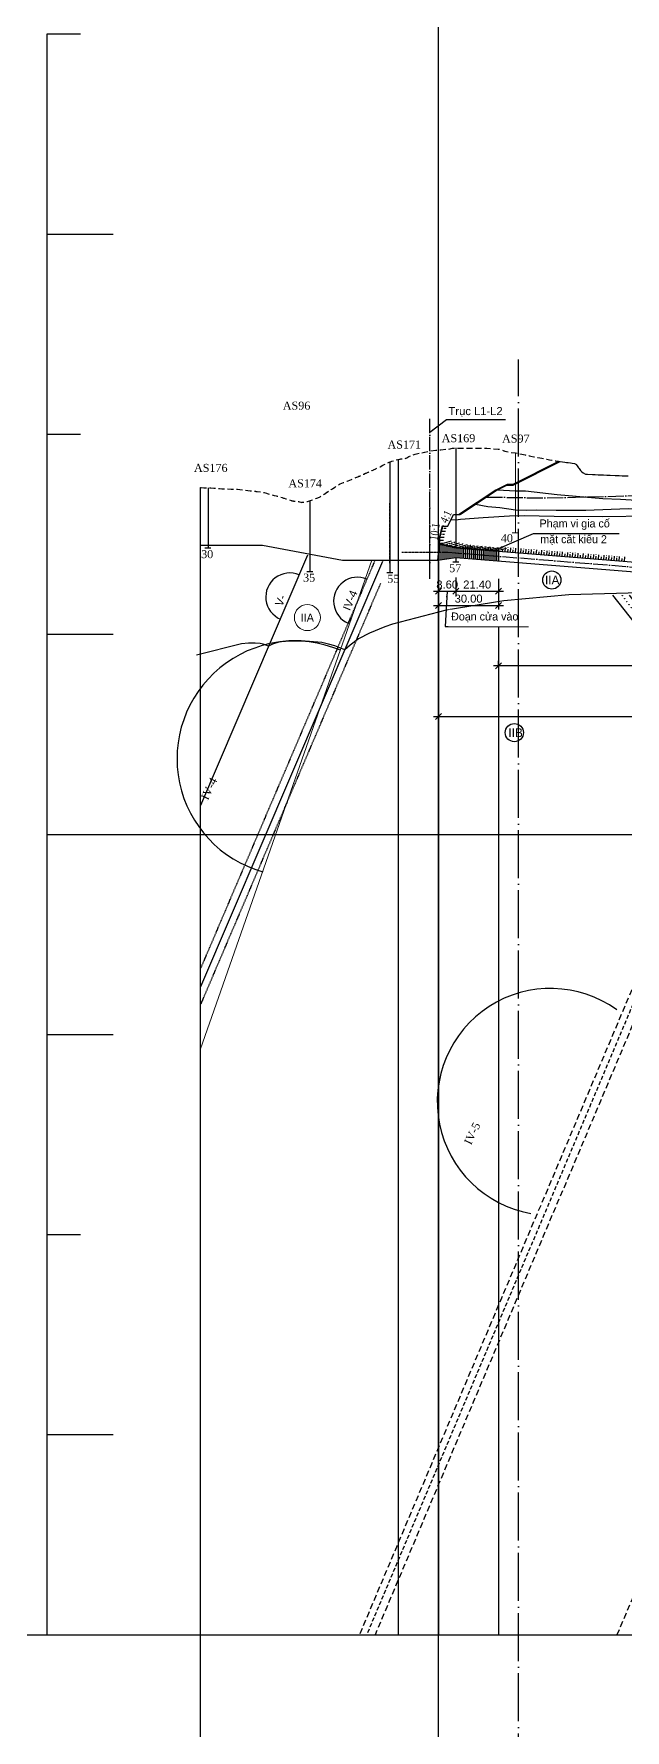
# Model space of a CAD drawing. Header units: inches. Extents: x 444671 to 463716, y 1783086 to 1794968.
# Drawn here: x 446590 to 446886, y 1786991 to 1787838 of the extents above; entities that cross this region are included whole.
import ezdxf

# ---------------------------------------------------------------- set-up
doc = ezdxf.new("R2010")
doc.units = ezdxf.units.IN
doc.header["$MEASUREMENT"] = 0
for name, pattern in [('ACAD_ISO04W100', [30, 24, -3, 0, -3]), ('CENTER', [2, 1.25, -0.25, 0.25, -0.25]), ('DASHED', [0.75, 0.5, -0.25]), ('DASHED2', [9.525, 6.35, -3.175]), ('EDQ-DD', [0.55, 0.4, -0.15]), ('HIDDEN', [0.375, 0.25, -0.125]), ('NG', [1.8, 0.8, -0.1, 0, -0.1, 0.8])]:
    doc.linetypes.add(name, pattern=pattern)
for name, color, linetype in [('4', 4, 'Continuous'), ('Cong trinh', 7, 'Continuous'), ('CONGTRINH', 2, 'Continuous'), ('CTTRINH', 4, 'Continuous'), ('Dc', 10, 'Continuous'), ('Dchat', 33, 'Continuous'), ('Dong', 252, 'HIDDEN'), ('DUT', 3, 'HIDDEN'), ('Ghichu', 3, 'Continuous'), ('khoanmoi', 3, 'Continuous'), ('Khung_bang', 140, 'Continuous'), ('Layer2', 40, 'Continuous'), ('PBASE', 140, 'Continuous'), ('Text', 3, 'Continuous'), ('Thachhoc', 125, 'Continuous'), ('Tim', 1, 'ACAD_ISO04W100')]:
    doc.layers.add(name, color=color, linetype=linetype)
for name, color, linetype, lineweight in [('dgay', 1, 'Continuous', 25), ('DIACHAT', 33, 'Continuous', 25), ('Dut gay', 1, 'Continuous', 25), ('HOKHOAN', 250, 'DASHED2', 20), ('Texdoi', 40, 'Continuous', 15)]:
    doc.layers.add(name, color=color, linetype=linetype, lineweight=lineweight)
doc.styles.add('2', font='', dxfattribs={"height": 4})
doc.styles.add('geot', font='', dxfattribs={"height": 6})
doc.styles.add('vn', font='')
doc.styles.add('VNARIAL', font='')
doc.styles.add('VnAvt', font='')
doc.styles.add('VNTHUONG', font='')
doc.styles.add('Vntimeshx', font='vntime.shx', dxfattribs={"width": 0.8, "bigfont": 'vn1.shx'})
doc.styles.get('2').set_extended_font_data('.VnArial')
doc.styles.get('geot').set_extended_font_data('Geo TimesP')
doc.styles.get('vn').set_extended_font_data('.VnArial')
doc.styles.get('VNARIAL').set_extended_font_data('.VnArial')
doc.styles.get('VnAvt').set_extended_font_data('.VnAvant')
doc.styles.get('VNTHUONG').set_extended_font_data('.VnTime')
doc.linetypes.add('_lA1', pattern='A,2,-0.2,["x",Standard,S=0.1,R=0,X=-0.1,Y=-0.05],-0.1', length=2.3)
doc.linetypes.add('_lA2', pattern='A,2,-0.2,["xx",Standard,S=0.1,R=0,X=-0.1,Y=-0.05],-0.18', length=2.38)
doc.linetypes.add('_lB', pattern='A,2,-0.2,["xxx",Standard,S=0.1,R=0,X=-0.1,Y=-0.05],-0.26', length=2.46)
doc.linetypes.add('_llA', pattern='A,2,-0.2,["xxxx",Standard,S=0.1,R=0,X=-0.1,Y=-0.05],-0.34', length=2.54)
doc.linetypes.add('NEN_DA1', pattern='A,1.5,-0.15,["Y",Standard,S=0.2,R=0,X=-0.15,Y=-0.2],-0.005', length=1.655)
doc.dimstyles.new('2000', dxfattribs={"dimscale": 2, "dimtxt": 2, "dimasz": 1.1, "dimexe": 1.1, "dimexo": 0, "dimgap": 0.6, "dimtad": 1, "dimzin": 1, "dimdsep": 46, "dimtxsty": 'VNARIAL', "dimblk": 'OBLIQUE', "dimcen": 1.1, "dimdle": 1.1, "dimclrd": 3, "dimclre": 3, "dimclrt": 7, "dimadec": 0, "dimazin": 3, "dimtfac": 1, "dimtmove": 0, "dimatfit": 1, "dimfxl": 0, "dimtolj": 1, "dimtzin": 0, "dimarcsym": 0})
doc.dimstyles.new('kt2000', dxfattribs={"dimscale": 0, "dimtxt": 4, "dimasz": 3, "dimexe": 2.5, "dimexo": 0, "dimgap": 1.3, "dimtad": 1, "dimzin": 0, "dimdsep": 46, "dimtxsty": 'VNARIAL', "dimblk1": 'OBLIQUE', "dimblk2": 'OBLIQUE', "dimsah": 1, "dimcen": 0.8, "dimdle": 2.5, "dimclrd": 256, "dimclre": 256, "dimclrt": 256, "dimaunit": 1, "dimadec": 1, "dimazin": 0, "dimtfac": 1, "dimtofl": 0, "dimtmove": 1, "dimatfit": 3, "dimfxl": 0, "dimtolj": 1, "dimtzin": 0, "dimarcsym": 0})

# ---------------------------------------------------------------- blocks, each defined once
blk = doc.blocks.new('h2')
at = {"layer": 'Thachhoc'}
for points in [[(-103.6, 51.9), (-23.5, -50.1)], [(-70.4, 51.9), (9.7, -50.1)], [(-55.4, 50.6), (-45.1, 37.4)], [(-41.4, 51.9), (38.7, -50.1)], [(-26.2, 52.7), (-15.9, 39.5)], [(-11.3, 51.9), (68.7, -50.1)], [(7.7, 43.9), (9.9, 44.5), (11.2, 44.4), (12.7, 43.6), (13.8, 42.1), (14.5, 39.8), (14.6, 37.4), (15.1, 35.2), (16.8, 33.3), (18.4, 32.6), (20, 32.7), (22.1, 33.4)], [(10.7, 38), (18.4, 37.9)], [(18.8, 51.9), (98.8, -50.1)], [(-39.6, 30.4), (-25.9, 13)], [(-21.7, 7.6), (-6.3, -12.1)], [(-10.3, 32.5), (3.3, 15.1)], [(7.5, 9.7), (22.9, -9.9)], [(38.4, 4.2), (40.5, 4.8), (41.9, 4.7), (43.3, 3.9), (44.4, 2.4), (45.1, 0.1), (45.3, -2.4), (45.7, -4.5), (47.4, -6.4), (49, -7.1), (50.7, -7), (52.8, -6.3)], [(0.8, -21.1), (13.1, -36.8)], [(30, -19), (42.3, -34.6)], [(41.4, -2.2), (49.1, -2.4)], [(66.1, -30.2), (68.3, -29.5), (69.6, -29.6), (71.1, -30.4), (72.2, -31.9), (72.9, -34.2), (73, -36.7), (73.5, -38.9), (75.2, -40.8), (76.8, -41.4), (78.4, -41.3), (80.5, -40.6)], [(16.4, -41), (24.6, -51.5)], [(45.6, -38.9), (53.8, -49.4)], [(69.4, -36.2), (77.1, -36.4)]]:
    blk.add_lwpolyline(points, dxfattribs=at)
for centre in [(-84.1, 51), (-79.7, 44.9), (-75.3, 38.9), (-42.1, 33.8), (-70.8, 32.8), (-66.4, 26.8), (-61.9, 20.7), (-57.5, 14.7), (-53.1, 8.6), (-48.6, 2.6), (-23.7, 9.9), (-44.2, -3.4), (-39.7, -9.5), (-35.3, -15.5), (-30.9, -21.6), (-26.4, -27.6), (-22, -33.7), (-2.7, -16.6), (-17.5, -39.7), (-13.1, -45.8), (-8.7, -51.8), (15.1, -39.2)]:
    blk.add_circle(centre, 0.297, dxfattribs=at)
blk = doc.blocks.new('A$C50CF2456')
at = {"color": 5}
for points in [[(-0.07, 0.2), (0.07, 0.2)], [(-0.07, 0), (0.07, 0)], [(0, 0.2), (0, 0)]]:
    blk.add_lwpolyline(points, dxfattribs=at)
blk = doc.blocks.new('_Oblique')
at = {"color": 0, "linetype": 'ByBlock', "lineweight": -2}
blk.add_line((-0.5, -0.5), (0.5, 0.5), dxfattribs=at)
blk = doc.blocks.new('*D27')
at = {"layer": 'Defpoints', "color": 0, "transparency": 16777216}
for p in [(446792.49, 1787574.65), (446801.09, 1787566.67), (446801.09, 1787559.82)]:
    blk.add_point(p, dxfattribs=at)
at = {"layer": 'Text', "lineweight": -2, "transparency": 16777216}
for p, q in [((446792.49, 1787574.65), (446792.49, 1787557.32)), ((446801.09, 1787566.67), (446801.09, 1787557.32)), ((446789.99, 1787559.82), (446803.59, 1787559.82))]:
    blk.add_line(p, q, dxfattribs=at)
at = {"layer": 'Text', "lineweight": -2, "transparency": 16777216, "xscale": 3, "yscale": 3, "zscale": 3, "rotation": 180}
blk.add_blockref('_Oblique', (446792.49, 1787559.82), dxfattribs=at)
at = {"layer": 'Text', "lineweight": -2, "transparency": 16777216, "xscale": 3, "yscale": 3, "zscale": 3}
blk.add_blockref('_Oblique', (446801.09, 1787559.82), dxfattribs=at)
at = {"layer": 'Text', "transparency": 16777216, "insert": (446796.79, 1787563.16), "char_height": 4, "attachment_point": 5, "style": 'VNARIAL'}
blk.add_mtext('\\A1;8.60', dxfattribs=at)
blk = doc.blocks.new('*D28')
at = {"layer": 'Defpoints', "color": 0, "transparency": 16777216}
for p in [(446801.09, 1787566.67), (446822.49, 1787565.98), (446822.49, 1787559.82)]:
    blk.add_point(p, dxfattribs=at)
at = {"layer": 'Text', "lineweight": -2, "transparency": 16777216}
for p, q in [((446801.09, 1787566.67), (446801.09, 1787557.32)), ((446822.49, 1787565.98), (446822.49, 1787557.32)), ((446798.59, 1787559.82), (446824.99, 1787559.82))]:
    blk.add_line(p, q, dxfattribs=at)
at = {"layer": 'Text', "lineweight": -2, "transparency": 16777216, "xscale": 3, "yscale": 3, "zscale": 3, "rotation": 180}
blk.add_blockref('_Oblique', (446801.09, 1787559.82), dxfattribs=at)
at = {"layer": 'Text', "lineweight": -2, "transparency": 16777216, "xscale": 3, "yscale": 3, "zscale": 3}
blk.add_blockref('_Oblique', (446822.49, 1787559.82), dxfattribs=at)
at = {"layer": 'Text', "transparency": 16777216, "insert": (446811.79, 1787563.16), "char_height": 4, "attachment_point": 5, "style": 'VNARIAL'}
blk.add_mtext('\\A1;21.40', dxfattribs=at)
blk = doc.blocks.new('*D33')
at = {"layer": 'Defpoints', "color": 0, "transparency": 16777216}
for p in [(446792.49, 1787565.98), (446822.49, 1787565.98), (446822.49, 1787552.79)]:
    blk.add_point(p, dxfattribs=at)
at = {"layer": 'Text', "lineweight": -2, "transparency": 16777216}
for p, q in [((446792.49, 1787565.98), (446792.49, 1787550.29)), ((446822.49, 1787565.98), (446822.49, 1787550.29)), ((446789.99, 1787552.79), (446824.99, 1787552.79))]:
    blk.add_line(p, q, dxfattribs=at)
at = {"layer": 'Text', "lineweight": -2, "transparency": 16777216, "xscale": 3, "yscale": 3, "zscale": 3, "rotation": 180}
blk.add_blockref('_Oblique', (446792.49, 1787552.79), dxfattribs=at)
at = {"layer": 'Text', "lineweight": -2, "transparency": 16777216, "xscale": 3, "yscale": 3, "zscale": 3}
blk.add_blockref('_Oblique', (446822.49, 1787552.79), dxfattribs=at)
at = {"layer": 'Text', "transparency": 16777216, "insert": (446807.49, 1787556.13), "char_height": 4, "attachment_point": 5, "style": 'VNARIAL'}
blk.add_mtext('\\A1;30.00', dxfattribs=at)
blk = doc.blocks.new('*D34')
at = {"layer": 'Defpoints', "color": 0, "transparency": 16777216}
for p in [(446792.49, 1787508.33), (447042.49, 1787508.33), (447042.49, 1787497.24)]:
    blk.add_point(p, dxfattribs=at)
at = {"layer": 'Text', "lineweight": -2, "transparency": 16777216}
for p, q in [((446792.49, 1787508.33), (446792.49, 1787494.74)), ((447042.49, 1787508.33), (447042.49, 1787494.74)), ((446789.99, 1787497.24), (447044.99, 1787497.24))]:
    blk.add_line(p, q, dxfattribs=at)
at = {"layer": 'Text', "lineweight": -2, "transparency": 16777216, "xscale": 3, "yscale": 3, "zscale": 3, "rotation": 180}
blk.add_blockref('_Oblique', (446792.49, 1787497.24), dxfattribs=at)
at = {"layer": 'Text', "lineweight": -2, "transparency": 16777216, "xscale": 3, "yscale": 3, "zscale": 3}
blk.add_blockref('_Oblique', (447042.49, 1787497.24), dxfattribs=at)
at = {"layer": 'Text', "transparency": 16777216, "insert": (446917.49, 1787500.59), "char_height": 4, "attachment_point": 5, "style": 'VNARIAL'}
blk.add_mtext('\\A1;250.00', dxfattribs=at)
blk = doc.blocks.new('*D36')
at = {"layer": 'Defpoints', "color": 0, "transparency": 16777216}
for p in [(446822.49, 1787522.57), (446822.49, 1787522.57), (446973.89, 1787522.57)]:
    blk.add_point(p, dxfattribs=at)
at = {"layer": 'Text', "lineweight": -2, "transparency": 16777216}
for p, q in [((446976.39, 1787522.57), (446819.99, 1787522.57)), ((446822.49, 1787522.57), (446822.49, 1787525.07)), ((446973.89, 1787522.57), (446973.89, 1787525.07))]:
    blk.add_line(p, q, dxfattribs=at)
at = {"layer": 'Text', "lineweight": -2, "transparency": 16777216, "xscale": 3, "yscale": 3, "zscale": 3, "rotation": 180}
blk.add_blockref('_Oblique', (446822.49, 1787522.57), dxfattribs=at)
at = {"layer": 'Text', "lineweight": -2, "transparency": 16777216, "xscale": 3, "yscale": 3, "zscale": 3}
blk.add_blockref('_Oblique', (446973.89, 1787522.57), dxfattribs=at)
at = {"layer": 'Text', "transparency": 16777216, "insert": (446898.19, 1787525.91), "char_height": 4, "attachment_point": 5, "style": 'VNARIAL'}
blk.add_mtext('\\A1;151.40', dxfattribs=at)

msp = doc.modelspace()

# ---------------------------------------------------------------- linework, layer by layer
at = {"color": 7, "linetype": 'DASHED', "ltscale": 5}
for points in [[(446795.2238, 1787586.6548), (446793.0228, 1787586.6548)], [(446794.8113, 1787583.6548), (446792.7228, 1787583.6548)]]:
    msp.add_lwpolyline(points, dxfattribs=at)
at = {"color": 3, "linetype": 'DASHED', "ltscale": 2}
for points in [[(446795.4938, 1787588.1548), (446793.2877, 1787588.1548)], [(446796.2438, 1787591.1548), (446794.0377, 1787591.1548)]]:
    msp.add_lwpolyline(points, dxfattribs=at)
at = {"layer": '4', "linetype": 'NEN_DA1', "ltscale": 20}
msp.add_line((446704.4438, 1787582.8583), (446744.4438, 1787575.3548), dxfattribs=at)
at = {"layer": '4', "linetype": 'NEN_DA1', "ltscale": 6}
msp.add_line((446792.0938, 1787575.3548), (446801.094, 1787576.6852), dxfattribs=at)
at = {"layer": '4', "linetype": 'NEN_DA1', "ltscale": 20}
msp.add_lwpolyline([(446673.5565, 1787582.8969), (446704.4438, 1787582.8583)], dxfattribs=at)
at = {"layer": '4', "linetype": 'NEN_DA1', "ltscale": 6, "flags": 128}
msp.add_lwpolyline([(446815.5065, 1787580.5482), (446801.1608, 1787581.6927), (446792.928, 1787583.572)], dxfattribs=at)
at = {"layer": '4', "linetype": 'NEN_DA1', "ltscale": 8}
for points in [[(446822.4938, 1787579.9892), (446815.5065, 1787580.5482)], [(446973.8907, 1787567.5765), (446822.4938, 1787579.6883)], [(446801.094, 1787576.6852), (447198.4274, 1787544.8986)]]:
    msp.add_lwpolyline(points, dxfattribs=at)
at = {"layer": '4', "linetype": 'NEN_DA1', "ltscale": 20, "flags": 128}
msp.add_lwpolyline([(446744.4438, 1787575.3548), (446792.0938, 1787575.3548)], dxfattribs=at)
at = {"layer": 'Cong trinh', "linetype": 'Continuous', "ltscale": 4, "flags": 128}
for points in [[(446792.8053, 1787583.4745), (446793.195, 1787587.372), (446794.4657, 1787592.4548), (446795.0438, 1787592.4548)], [(446792.8857, 1787583.4745), (446792.8053, 1787583.4745)]]:
    msp.add_lwpolyline(points, dxfattribs=at)
at = {"layer": 'CONGTRINH', "color": 3}
for p, q in [((446815.4826, 1787580.2492), (446801.094, 1787581.4002)), ((446613.5642, 1787438.3548), (447561.7385, 1787438.3548))]:
    msp.add_line(p, q, dxfattribs=at)
at = {"layer": 'CONGTRINH'}
msp.add_xline((446792.4938, 1785638.6993), (0, 1), dxfattribs=at)
at = {"layer": 'CONGTRINH', "lineweight": 13}
for points in [[(446826.6848, 1787613.3548), (446829.5981, 1787613.3548), (446852.4811, 1787624.7962)], [(446821.1181, 1787610.5714), (446826.6848, 1787613.3548)], [(446802.4931, 1787598.1548), (446821.1181, 1787610.5714)]]:
    msp.add_lwpolyline(points, dxfattribs=at)
at = {"layer": 'CONGTRINH', "color": 4, "linetype": 'NEN_DA1', "ltscale": 8, "flags": 128}
msp.add_lwpolyline([(446792.9058, 1787583.4745), (446793.2938, 1787587.3548), (446794.5438, 1787592.3548), (446797.0438, 1787592.3548), (446799.9438, 1787598.1548), (446802.4931, 1787598.1548)], dxfattribs=at)
at = {"layer": 'CONGTRINH', "color": 7, "lineweight": 13}
msp.add_lwpolyline([(446802.9438, 1787598.1548), (446803.3044, 1787598.1548)], dxfattribs=at)
at = {"layer": 'CONGTRINH', "lineweight": 30}
for points in [[(446795.8688, 1787589.6548), (446793.6627, 1787589.6548)], [(446794.9613, 1787585.1548), (446792.8728, 1787585.1548)]]:
    msp.add_lwpolyline(points, dxfattribs=at)
at = {"layer": 'CONGTRINH', "flags": 128}
for points in [[(446795.0438, 1787592.3548), (446795.0438, 1787592.4548)], [(446792.8857, 1787583.274), (446792.8857, 1787583.4745)], [(446792.9058, 1787583.4745), (446792.8857, 1787583.4745)]]:
    msp.add_lwpolyline(points, dxfattribs=at)
at = {"layer": 'CONGTRINH', "color": 3, "flags": 128}
msp.add_lwpolyline([(446801.094, 1787581.4002), (446792.8857, 1787583.274)], dxfattribs=at)
at = {"layer": 'CONGTRINH', "color": 7, "flags": 128}
for points in [[(446793.0938, 1787583.3943), (446798.8894, 1787584.9473)], [(446797.0938, 1787582.4812), (446802.8894, 1787584.0342)], [(446801.094, 1787581.5681), (446806.8896, 1787583.121)], [(446805.004, 1787581.249), (446810.465, 1787582.7122)], [(446809.0036, 1787580.929), (446814.4646, 1787582.3923)], [(446813.0032, 1787580.609), (446818.4642, 1787582.0723)], [(446817.0027, 1787580.2891), (446822.4638, 1787581.7523)], [(446821.0023, 1787579.9691), (446826.4634, 1787581.4324)]]:
    msp.add_lwpolyline(points, dxfattribs=at)
at = {"layer": 'CTTRINH', "color": 4, "linetype": 'ByBlock'}
for p, q in [((446825.7749, 1787579.4258), (446825.9623, 1787581.7683)), ((446828.3666, 1787579.2184), (446828.554, 1787581.561)), ((446830.9583, 1787579.0111), (446831.1457, 1787581.3536)), ((446833.5501, 1787578.8038), (446833.7375, 1787581.1463)), ((446836.1418, 1787578.5964), (446836.3292, 1787580.9389)), ((446838.7335, 1787578.3891), (446838.9209, 1787580.7316)), ((446841.3252, 1787578.1818), (446841.5126, 1787580.5243)), ((446843.9169, 1787577.9744), (446844.1043, 1787580.3169)), ((446846.5087, 1787577.7671), (446846.6961, 1787580.1096)), ((446849.1004, 1787577.5597), (446849.2878, 1787579.9023)), ((446851.6921, 1787577.3524), (446851.8795, 1787579.6949)), ((446854.2838, 1787577.1451), (446854.4712, 1787579.4876)), ((446856.8755, 1787576.9377), (446857.0629, 1787579.2802)), ((446859.4673, 1787576.7304), (446859.6547, 1787579.0729)), ((446862.059, 1787576.5231), (446862.2464, 1787578.8656)), ((446864.6507, 1787576.3157), (446864.8381, 1787578.6582)), ((446867.2424, 1787576.1084), (446867.4298, 1787578.4509)), ((446869.8341, 1787575.901), (446870.0215, 1787578.2436)), ((446872.4259, 1787575.6937), (446872.6133, 1787578.0362)), ((446875.0176, 1787575.4864), (446875.205, 1787577.8289)), ((446877.6093, 1787575.279), (446877.7967, 1787577.6215)), ((446880.201, 1787575.0717), (446880.3884, 1787577.4142)), ((446882.7927, 1787574.8644), (446882.9801, 1787577.2069)), ((446885.3845, 1787574.657), (446885.5719, 1787576.9995))]:
    msp.add_line(p, q, dxfattribs=at)
at = {"layer": 'Dc', "color": 3, "linetype": 'ByBlock'}
msp.add_lwpolyline([(446673.5565, 1786174.3548), (446673.5565, 1787611.7439)], dxfattribs=at)
at = {"layer": 'Dchat', "linetype": '_lA1', "ltscale": 10, "flags": 128}
msp.add_lwpolyline([(446821.9882, 1787610.5033), (446830.9186, 1787610.0295), (446835.9781, 1787609.9917), (446851.7781, 1787608.1636), (446874.6494, 1787606.2031), (446883.433, 1787605.8546), (446904.9657, 1787604.4512), (446911.3703, 1787603.8841), (446932.6078, 1787603.9477), (446948.4413, 1787603.2599), (446959.1358, 1787602.8442), (446979.6736, 1787601.3825), (446987.6836, 1787600.5488), (446993.319, 1787599.4377), (447006.4899, 1787601.463), (447021.3692, 1787602.8353), (447041.1256, 1787605.6347), (447052.603, 1787606.8096), (447069.3985, 1787610.6061), (447079.6029, 1787614.1841), (447096.8076, 1787619.3494), (447100.1937, 1787620.1196), (447127.8113, 1787624.7155), (447162.4038, 1787627.6682), (447181.3488, 1787630.894), (447193.246, 1787632.5335), (447212.084, 1787634.9978), (447224.7747, 1787635.185), (447247.5365, 1787633.1414), (447256.9492, 1787631.5059), (447273.8359, 1787629.0352), (447284.8496, 1787627.0732), (447294.2676, 1787625.4082), (447304.1073, 1787624.0088), (447317.2801, 1787623.0431), (447329.5326, 1787623.3023), (447343.269, 1787624.0052), (447350.9317, 1787624.3788), (447357.7936, 1787624.2962), (447363.4536, 1787625.7795), (447386.5305, 1787629.1905), (447417.4611, 1787633.2222), (447450.2744, 1787634.8349), (447488.2709, 1787636.445), (447500.7695, 1787636.6185), (447513.468, 1787635.9081), (447527.0822, 1787635.9081), (447534.3872, 1787635.3747), (447537.8275, 1787635.1389), (447552.7949, 1787639.8446), (447573.213, 1787645.4315), (447592.206, 1787649.4114), (447613.2726, 1787653.1529), (447623.073, 1787654.4498), (447649.9208, 1787658.9722), (447672.9487, 1787662.7716), (447689.7249, 1787664.6344), (447703.6515, 1787665.7989), (447715.4743, 1787666.4154), (447724.7409, 1787666.4233), (447730.583, 1787666.1545)], dxfattribs=at)
at = {"layer": 'Dchat', "linetype": '_lA2', "ltscale": 10, "flags": 128}
msp.add_lwpolyline([(446810.9843, 1787603.2747), (446817.0224, 1787602.2528), (446823.1111, 1787601.6677), (446830.9186, 1787600.5295), (446836.6215, 1787600.3639), (446841.4846, 1787600.4824), (446851.1925, 1787600.3819), (446866.0004, 1787600.3819), (446887.2086, 1787601.131), (446903.9304, 1787600.89), (446917.593, 1787600.5529), (446928.7255, 1787599.7101), (446945.4242, 1787598.5301), (446953.2818, 1787597.5959), (446960.8206, 1787595.9384), (446972.7319, 1787593.0756), (446980.7231, 1787590.6648), (446985.548, 1787589.158), (446988.7908, 1787587.9686), (446993.2764, 1787590.1383), (447003.0453, 1787593.2661), (447017.7461, 1787596.5834), (447039.8252, 1787602.0293), (447051.1243, 1787603.9649), (447059.1489, 1787605.976), (447067.74, 1787607.9572), (447086.7671, 1787612.5274), (447104.9116, 1787617.0299), (447113.3887, 1787618.4846), (447120.4958, 1787619.2547), (447124.5349, 1787619.3833), (447127.7151, 1787619.0443), (447129.5809, 1787618.3663), (447131.3897, 1787617.0461), (447136.2797, 1787618.3642), (447143.1504, 1787619.9091), (447154.5728, 1787621.8831), (447162.2649, 1787622.7513), (447187.0105, 1787623.4675), (447203.8662, 1787620.9608), (447215.6189, 1787616.7388)], dxfattribs=at)
at = {"layer": 'Dchat', "linetype": '_lB', "ltscale": 10, "flags": 128}
msp.add_lwpolyline([(446798.704, 1787595.6751), (446801.1836, 1787595.5948), (446803.4017, 1787595.9044), (446814.747, 1787596.6683), (446827.8783, 1787597.5367), (446835.313, 1787597.6332), (446850.2193, 1787597.3975), (446874.3076, 1787597.2432), (446898.1441, 1787597.5521), (446918.4195, 1787596.6251), (446932.7799, 1787595.3906), (446944.2064, 1787593.6932), (446958.8756, 1787590.7613), (446973.3904, 1787586.9036), (446980.7205, 1787584.4837), (446986.1187, 1787581.9335), (446993.9015, 1787585.1675), (447007.2903, 1787589.4435), (447026.4762, 1787594.6851), (447047.2218, 1787598.97), (447059.458, 1787601.3284), (447072.5105, 1787604.959), (447086.5096, 1787608.6313), (447099.6337, 1787611.2544), (447112.0575, 1787612.8994), (447118.9031, 1787612.8128), (447122.5426, 1787612.12), (447126.4882, 1787610.3845), (447128.0498, 1787609.1754), (447133.1756, 1787611.3247), (447140.5422, 1787613.686), (447148.3258, 1787615.3528), (447158.8893, 1787616.1862), (447169.5704, 1787616.4657), (447173.7524, 1787616.2434), (447193.3331, 1787613.6806), (447203.6778, 1787609.6637), (447210.8602, 1787605.3563)], dxfattribs=at)
at = {"layer": 'Dchat', "color": 14, "linetype": 'Continuous', "lineweight": 13}
msp.add_lwpolyline([(446759.203, 1787575.3548), (446673.5565, 1787331.2056)], dxfattribs=at)
at = {"layer": 'Dchat', "linetype": '_llA', "ltscale": 10, "flags": 128}
msp.add_lwpolyline([(447149.8211, 1787538.4182), (447146.3946, 1787539.7695), (447139.5856, 1787542.0377), (447129.0627, 1787543.8934), (447121.4284, 1787544.512), (447109.2548, 1787544.0996), (447099.4708, 1787541.826), (447091.5683, 1787544.8938), (447082.1586, 1787548.3659), (447073.907, 1787550.3912), (447056.3776, 1787552.6867), (447043.4173, 1787553.7146), (447028.7623, 1787553.5098), (447012.7162, 1787553.0987), (446995.6416, 1787550.6317), (446983.9156, 1787548.1647), (446975.6869, 1787545.081), (446969.2985, 1787542.1066), (446965.8184, 1787544.2292), (446959.8028, 1787546.5706), (446953.154, 1787548.6588), (446942.4582, 1787551.2306), (446932.1006, 1787553.6586), (446922.9182, 1787556.002), (446893.2815, 1787558.9965), (446857.6509, 1787557.9983), (446825.0173, 1787555.0038), (446796.2784, 1787550.3438), (446769.4566, 1787543.342), (446765.6078, 1787542.0177), (446757.9654, 1787538.9108), (446752.5243, 1787536.0681), (446748.3199, 1787532.8546), (446745.5636, 1787530.5593), (446743.8891, 1787531.2914), (446740.6632, 1787532.5262), (446737.506, 1787533.3494), (446734.0976, 1787534.1404), (446723.7997, 1787535.0891), (446717.6251, 1787535.0891), (446713.1469, 1787534.5467), (446709.4828, 1787533.4618), (446707.5347, 1787532.3275), (446706.7097, 1787532.6801), (446704.7615, 1787533.337), (446703.2414, 1787533.742), (446700.8125, 1787533.9286), (446697.4463, 1787533.8582), (446694.0453, 1787533.4807), (446671.4317, 1787527.9614)], dxfattribs=at)
at = {"layer": 'Dchat', "color": 3}
for centre in [(446849.0908, 1787565.4299), (446830.3506, 1787489.1916)]:
    msp.add_circle(centre, 4.5375, dxfattribs=at)
at = {"layer": 'Dchat', "color": 14}
for centre, radius, start, end in [((446720.5363, 1787476.1974), 58.7615, 67.094563, 254.24408), ((446848.4414, 1787304.7069), 56.6314, 54.2683331, 259.9395743)]:
    msp.add_arc(centre, radius, start, end, dxfattribs=at)
at = {"layer": 'dgay', "color": 3, "linetype": 'HIDDEN', "ltscale": 12, "flags": 128}
msp.add_lwpolyline([(446673.5565, 1787611.6486), (446673.878, 1787611.6426), (446675.2019, 1787611.582), (446676.4011, 1787611.5532), (446678.0842, 1787611.4652), (446678.6139, 1787611.4499), (446680.2307, 1787611.3548), (446680.9326, 1787611.3092), (446681.0739, 1787611.3), (446681.1235, 1787611.2957), (446681.1473, 1787611.2931), (446681.6087, 1787611.2591), (446681.7606, 1787611.2392), (446681.8521, 1787611.2303), (446682.1441, 1787611.1963), (446682.2142, 1787611.1882), (446682.3134, 1787611.1793), (446682.5873, 1787611.1613), (446682.6801, 1787611.1517), (446682.9639, 1787611.1295), (446684.1798, 1787611.0829), (446685.8244, 1787611.0096), (446686.5534, 1787610.9889), (446688.8746, 1787610.9157), (446689.1832, 1787610.9076), (446690.6089, 1787610.8548), (446691.7432, 1787610.8112), (446692.0458, 1787610.7833), (446693.1884, 1787610.6922), (446695.6087, 1787610.3548), (446695.635, 1787610.351), (446695.6844, 1787610.3453), (446698.2869, 1787610.053), (446700.1651, 1787609.8548), (446700.9685, 1787609.7689), (446701.1336, 1787609.75), (446701.86, 1787609.6753), (446703.4647, 1787609.503), (446704.0636, 1787609.4368), (446704.0904, 1787609.4326), (446704.216, 1787609.4144), (446705.3548, 1787609.1071), (446706.4965, 1787608.796), (446706.77, 1787608.7206), (446708.2224, 1787608.3228), (446708.4894, 1787608.2488), (446710.2878, 1787607.7677), (446710.4987, 1787607.7104), (446711.3509, 1787607.5101), (446711.8821, 1787607.376), (446712.049, 1787607.3226), (446714.2303, 1787606.648), (446714.635, 1787606.5629), (446714.9955, 1787606.4117), (446715.3051, 1787606.3014), (446716.164, 1787606.0349), (446716.912, 1787605.8257), (446717.0441, 1787605.7678), (446717.2146, 1787605.7032), (446717.8616, 1787605.505), (446718.8322, 1787605.2093), (446719.1408, 1787605.1164), (446719.156, 1787605.1065), (446719.1729, 1787605.0975), (446719.2131, 1787605.0808), (446719.3843, 1787605.0268), (446719.5013, 1787604.9979), (446719.648, 1787604.9621), (446719.782, 1787604.9398), (446719.9536, 1787604.9253), (446719.9996, 1787604.9182), (446720.5978, 1787604.9157), (446720.6955, 1787604.9071), (446720.8654, 1787604.8969), (446721.0712, 1787604.8763), (446721.207, 1787604.8548), (446721.5927, 1787604.8029), (446721.6526, 1787604.7928), (446722.1826, 1787604.6899), (446722.4754, 1787604.6443), (446724.0887, 1787604.2354), (446724.0985, 1787604.236), (446724.3847, 1787604.3548), (446725.3222, 1787604.3548), (446725.7422, 1787604.3548), (446725.9053, 1787604.3548), (446726.9208, 1787604.6929), (446727.0002, 1787604.7235), (446727.0363, 1787604.7407), (446727.4489, 1787604.8548), (446728.0234, 1787605.0303), (446729.4317, 1787605.5272), (446730.2463, 1787605.8172), (446731.1365, 1787606.1088), (446732.1346, 1787606.5753), (446733.3021, 1787607.0692), (446733.7675, 1787607.3548), (446734.0087, 1787607.4885), (446734.5683, 1787607.8548), (446734.6608, 1787607.9124), (446735.3567, 1787608.3899), (446735.4045, 1787608.4209), (446735.6473, 1787608.5869), (446736.6579, 1787609.2905), (446736.7311, 1787609.3414), (446736.7538, 1787609.3575), (446736.7671, 1787609.3667), (446737.8048, 1787610.0997), (446738.1685, 1787610.3548), (446738.8703, 1787610.6479), (446739.0852, 1787610.7707), (446739.6504, 1787611.1552), (446740.0008, 1787611.3548), (446740.7053, 1787611.8355), (446740.782, 1787611.8878), (446741.4772, 1787612.3548), (446741.8267, 1787612.5939), (446742.2218, 1787612.8548), (446742.2926, 1787612.9052), (446742.3039, 1787612.9129), (446742.3344, 1787612.9298), (446742.3419, 1787612.9344), (446742.4461, 1787613.0098), (446742.9461, 1787613.3548), (446743.2617, 1787613.469), (446744.2059, 1787613.8548), (446745.018, 1787614.1622), (446746.0954, 1787614.5892), (446746.7852, 1787614.8548), (446747.374, 1787615.0489), (446748.1865, 1787615.3548), (446749.0335, 1787615.7038), (446749.4092, 1787615.8548), (446749.6502, 1787615.9666), (446750.5542, 1787616.3548), (446751.1105, 1787616.601), (446752.1282, 1787617.0504), (446752.7043, 1787617.3004), (446752.8298, 1787617.3548), (446752.981, 1787617.421), (446753.9337, 1787617.8548), (446754.7316, 1787618.2127), (446755.0592, 1787618.3548), (446756.0366, 1787618.7748), (446756.2217, 1787618.8548), (446757.3183, 1787619.3276), (446757.3811, 1787619.3548), (446757.4742, 1787619.3951), (446758.0088, 1787619.6277), (446758.5216, 1787619.8548), (446759.1466, 1787620.1336), (446759.3472, 1787620.2274), (446759.719, 1787620.3977), (446759.8907, 1787620.4717), (446761.0618, 1787621.0098), (446761.3526, 1787621.1461), (446762.2713, 1787621.6024), (446762.7771, 1787621.8548), (446763.2249, 1787622.0746), (446764.6446, 1787622.7888), (446764.7098, 1787622.8215), (446764.8329, 1787622.8838), (446764.9262, 1787622.9312), (446766.2723, 1787623.6106), (446766.7711, 1787623.8548), (446767.4266, 1787624.18), (446767.844, 1787624.3548), (446768.7555, 1787624.7061), (446769.1205, 1787624.8548), (446769.9115, 1787625.0638), (446770.9303, 1787625.3548), (446772.1826, 1787625.6917), (446772.9134, 1787625.8548), (446772.9236, 1787625.8568), (446773.2725, 1787625.9095), (446773.5521, 1787625.9388), (446773.8035, 1787625.9556), (446773.8442, 1787625.9605), (446774.5598, 1787625.9903), (446774.7347, 1787626.0068), (446774.8161, 1787626.0165), (446775.0435, 1787626.0323), (446775.1468, 1787626.0487), (446775.2901, 1787626.0773), (446775.491, 1787626.1004), (446775.7011, 1787626.1555), (446776.1185, 1787626.2813), (446776.1834, 1787626.2944), (446776.3449, 1787626.3548), (446776.5808, 1787626.453), (446777.6931, 1787627.1545), (446778.7839, 1787627.7255), (446779.3414, 1787627.968), (446780.8252, 1787628.3548), (446782.737, 1787628.7671), (446783.1284, 1787628.8548), (446783.3187, 1787628.8966), (446785.4337, 1787629.3548), (446785.5977, 1787629.39), (446787.6866, 1787629.8548), (446788.5297, 1787629.9961), (446791.1111, 1787630.3548), (446791.6445, 1787630.4075), (446791.9168, 1787630.4315), (446793.5454, 1787630.5715), (446796.5601, 1787630.8043), (446796.8893, 1787630.8306), (446797.2332, 1787630.8548), (446799.5051, 1787631.3193), (446799.6307, 1787631.3548), (446799.6691, 1787631.3548), (446799.931, 1787631.3548), (446800.2075, 1787631.3548), (446800.3953, 1787631.3548), (446800.5471, 1787631.3548), (446800.6815, 1787631.3548), (446800.8056, 1787631.3548), (446800.9227, 1787631.3548), (446803.0411, 1787631.3548), (446803.2196, 1787631.3548), (446803.3821, 1787631.3548), (446803.5307, 1787631.3548), (446803.7875, 1787631.3548), (446803.994, 1787631.3548), (446806.3061, 1787631.3548), (446806.5239, 1787631.3548), (446806.7146, 1787631.3548), (446806.8944, 1787631.3548), (446807.1732, 1787631.3548), (446809.361, 1787631.3548), (446810.1989, 1787631.3548), (446811.891, 1787631.3548), (446812.2987, 1787631.3548), (446812.739, 1787631.3548), (446812.9574, 1787631.3548), (446813.1781, 1787631.3548), (446813.405, 1787631.3548), (446813.6623, 1787631.3548), (446813.89, 1787631.3548), (446814.1312, 1787631.3548), (446814.3933, 1787631.3548), (446814.6864, 1787631.3548), (446815.0214, 1787631.3548), (446815.8636, 1787631.3548), (446816.5426, 1787631.3548), (446818.4759, 1787631.1615), (446822.192, 1787630.8548), (446822.7489, 1787630.8548), (446823.7184, 1787630.5155), (446825.1091, 1787630.034), (446825.3355, 1787629.9359), (446825.5516, 1787629.8548), (446827.6067, 1787629.3581), (446827.6169, 1787629.3548), (446827.6262, 1787629.3548), (446827.6269, 1787629.3548), (446827.6277, 1787629.3548), (446827.6284, 1787629.3548), (446830.9499, 1787629.0264), (446830.9828, 1787629.0267), (446831.8756, 1787628.8548), (446832.8019, 1787628.6535), (446834.142, 1787628.3548), (446835.7394, 1787628.0043), (446836.4026, 1787627.8548), (446837.7573, 1787627.5503), (446838.6702, 1787627.3548), (446840.1049, 1787627.0518), (446841.3417, 1787626.8548), (446842.1734, 1787626.7121), (446844.1632, 1787626.3548), (446846.0164, 1787625.9615), (446846.5368, 1787625.8548), (446847.8709, 1787625.5787), (446849.0229, 1787625.3548), (446850.2646, 1787625.1116), (446850.6401, 1787625.0533), (446851.1163, 1787624.9757), (446852.0916, 1787624.8548), (446852.401, 1787624.8083)], dxfattribs=at)
at = {"layer": 'dgay', "color": 1, "linetype": 'HIDDEN', "ltscale": 12}
for points in [[(447130.5344, 1787624.8757), (446881.6502, 1787038.3548)], [(446990.1243, 1787600.0676), (446981.8205, 1787580.4058), (446752.8932, 1787038.3548)], [(446997.9847, 1787600.1551), (446760.7166, 1787038.3548)]]:
    msp.add_lwpolyline(points, dxfattribs=at)
at = {"layer": 'dgay', "color": 8, "linetype": 'HIDDEN', "ltscale": 8}
msp.add_lwpolyline([(446993.5247, 1787599.4693), (446756.5463, 1787038.3548)], dxfattribs=at)
at = {"layer": 'DIACHAT', "color": 3, "linetype": 'NG', "ltscale": 10, "flags": 128}
msp.add_lwpolyline([(446816.4461, 1787606.9159), (446844.7282, 1787606.4689), (446911.9453, 1787608.1254), (446956.0646, 1787609.2117), (446986.7054, 1787611.44), (447032.7707, 1787613.3113), (447055.3979, 1787614.6885), (447058.6165, 1787614.2764), (447068.7924, 1787612.676)], dxfattribs=at)
at = {"layer": 'Dong', "linetype": 'ByBlock'}
for p, q in [((446772.4938, 1787038.3548), (446772.4938, 1787625.7611)), ((446815.4986, 1787580.4485), (446801.11, 1787581.5996))]:
    msp.add_line(p, q, dxfattribs=at)
at = {"layer": 'Dong', "color": 3, "ltscale": 6}
for p, q in [((446824.479, 1787579.5294), (446824.6664, 1787581.872)), ((446827.0708, 1787579.3221), (446827.2582, 1787581.6646)), ((446829.6625, 1787579.1148), (446829.8499, 1787581.4573)), ((446832.2542, 1787578.9074), (446832.4416, 1787581.25)), ((446834.8459, 1787578.7001), (446835.0333, 1787581.0426)), ((446837.4376, 1787578.4928), (446837.625, 1787580.8353)), ((446840.0294, 1787578.2854), (446840.2168, 1787580.6279)), ((446842.6211, 1787578.0781), (446842.8085, 1787580.4206)), ((446845.2128, 1787577.8707), (446845.4002, 1787580.2133)), ((446847.8045, 1787577.6634), (446847.9919, 1787580.0059)), ((446850.3962, 1787577.4561), (446850.5836, 1787579.7986)), ((446852.988, 1787577.2487), (446853.1754, 1787579.5912)), ((446855.5797, 1787577.0414), (446855.7671, 1787579.3839)), ((446858.1714, 1787576.8341), (446858.3588, 1787579.1766)), ((446860.7631, 1787576.6267), (446860.9505, 1787578.9692)), ((446863.3548, 1787576.4194), (446863.5422, 1787578.7619)), ((446865.9466, 1787576.212), (446866.134, 1787578.5546)), ((446868.5383, 1787576.0047), (446868.7257, 1787578.3472)), ((446871.13, 1787575.7974), (446871.3174, 1787578.1399)), ((446873.7217, 1787575.59), (446873.9091, 1787577.9325)), ((446876.3134, 1787575.3827), (446876.5008, 1787577.7252)), ((446878.9052, 1787575.1754), (446879.0926, 1787577.5179)), ((446881.4969, 1787574.968), (446881.6843, 1787577.3105)), ((446884.0886, 1787574.7607), (446884.276, 1787577.1032))]:
    msp.add_line(p, q, dxfattribs=at)
at = {"layer": 'Dong', "linetype": 'ByBlock'}
for points in [[(446826.3438, 1787612.9048), (446829.7044, 1787612.9048), (446853.2549, 1787624.68)], [(446826.5981, 1787613.1048), (446829.6571, 1787613.1048), (446852.9109, 1787624.7316)], [(446803.3044, 1787598.1548), (446821.3444, 1787610.1814), (446827.3333, 1787613.1759)], [(446821.2438, 1787610.3548), (446827.2438, 1787613.3548)], [(446800.4438, 1787598.1548), (446802.9438, 1787598.1548), (446821.2438, 1787610.3548)], [(446822.4938, 1787579.6883), (446815.4826, 1787580.2492)], [(446822.4938, 1787579.8889), (446815.4986, 1787580.4485)], [(446792.4898, 1787574.6513), (446792.4898, 1787038.3548)], [(446822.4938, 1787565.9845), (446822.4938, 1787038.3548)]]:
    msp.add_lwpolyline(points, dxfattribs=at)
at = {"layer": 'Dong', "linetype": 'ByBlock', "flags": 128}
msp.add_lwpolyline([(446801.1385, 1787581.5952), (446792.9058, 1787583.4745)], dxfattribs=at)
at = {"layer": 'Dong', "color": 3, "ltscale": 0.1}
for points in [[(446795.0938, 1787582.9378), (446800.8894, 1787584.4907)], [(446799.0938, 1787582.0247), (446804.8894, 1787583.5776)], [(446803.0938, 1787581.4081), (446808.5548, 1787582.8714)], [(446807.0038, 1787581.089), (446812.4648, 1787582.5523)], [(446811.0034, 1787580.769), (446816.4644, 1787582.2323)], [(446815.003, 1787580.449), (446820.464, 1787581.9123)], [(446819.0025, 1787580.1291), (446824.4636, 1787581.5924)]]:
    msp.add_lwpolyline(points, dxfattribs=at)
at = {"layer": 'DUT', "linetype": 'Continuous', "ltscale": 3}
msp.add_lwpolyline([(446792.0938, 1787575.3548), (446792.8857, 1787583.274)], dxfattribs=at)
at = {"layer": 'Dut gay', "flags": 128}
msp.add_lwpolyline([(446727.0158, 1787577.9118), (446673.5565, 1787452.821)], dxfattribs=at)
at = {"layer": 'Dut gay', "linetype": 'EDQ-DD', "flags": 128}
for points in [[(446760.417, 1787574.6548), (446673.5565, 1787371.4077)], [(446763.4698, 1787563.7905), (446673.5565, 1787353.4001)]]:
    msp.add_lwpolyline(points, dxfattribs=at)
at = {"layer": 'Dut gay'}
msp.add_lwpolyline([(446764.4084, 1787574.6548), (446673.5565, 1787362.0681)], dxfattribs=at)
for centre in [(446718.1198, 1787556.9628), (446752.0204, 1787554.8744)]:
    msp.add_arc(centre, 12, 67.1094538, 247.1094538, dxfattribs=at)
at = {"layer": 'HOKHOAN', "linetype": 'EDQ-DD', "ltscale": 0.5, "flags": 128}
msp.add_lwpolyline([(446830.9186, 1787629.0295), (446830.9186, 1787589.0295)], dxfattribs=at)
at = {"layer": 'HOKHOAN', "ltscale": 0.5}
msp.add_lwpolyline([(446829.3464, 1787589.0295), (446832.3272, 1787589.0295)], dxfattribs=at)
at = {"layer": 'khoanmoi', "ltscale": 0.5, "flags": 128}
for points in [[(446801.1836, 1787631.4948), (446801.1836, 1787574.4948)], [(446801.1836, 1787631.4948), (446801.1836, 1787574.4948)], [(446768.1938, 1787624.1578), (446768.1938, 1787569.1578)], [(446768.1938, 1787624.1578), (446768.1938, 1787569.1578)], [(446677.2426, 1787611.5092), (446677.2426, 1787581.5092)], [(446677.2426, 1787611.5092), (446677.2426, 1787581.5092)], [(446728.1938, 1787604.7758), (446728.1938, 1787569.7758)], [(446728.1938, 1787604.7758), (446728.1938, 1787569.7758)]]:
    msp.add_lwpolyline(points, dxfattribs=at)
at = {"layer": 'khoanmoi', "ltscale": 0.5}
for points in [[(446675.6705, 1787581.5092), (446678.6512, 1787581.5092)], [(446675.6705, 1787581.5092), (446678.6512, 1787581.5092)], [(446726.6216, 1787569.7758), (446729.6024, 1787569.7758)], [(446726.6216, 1787569.7758), (446729.6024, 1787569.7758)], [(446766.6216, 1787569.1578), (446769.6024, 1787569.1578)], [(446766.6216, 1787569.1578), (446769.6024, 1787569.1578)], [(446799.6114, 1787574.4948), (446802.5922, 1787574.4948)], [(446799.6114, 1787574.4948), (446802.5922, 1787574.4948)]]:
    msp.add_lwpolyline(points, dxfattribs=at)
at = {"layer": 'Khung_bang', "ltscale": 29}
msp.add_line((446792.4938, 1787038.3548), (446792.4938, 1787577.78), dxfattribs=at)
for points in [[(446793.0938, 1787583.4265), (446793.0938, 1787575.5026)], [(446794.0938, 1787583.2034), (446794.0938, 1787575.6504)], [(446795.0938, 1787582.9751), (446795.0938, 1787575.7982)], [(446796.0938, 1787582.7468), (446796.0938, 1787575.9461)], [(446797.0938, 1787582.5185), (446797.0938, 1787576.0939)], [(446798.0938, 1787582.2903), (446798.0938, 1787576.2417)], [(446799.0938, 1787582.062), (446799.0938, 1787576.3895)], [(446800.0938, 1787581.8337), (446800.0938, 1787576.5374)], [(446801.0938, 1787581.6009), (446801.0938, 1787576.6853)], [(446802.0938, 1787581.5209), (446802.0938, 1787576.6053)], [(446803.0938, 1787581.4409), (446803.0938, 1787576.5253)], [(446804.0938, 1787581.3609), (446804.0938, 1787576.4453)], [(446805.004, 1787581.2881), (446805.004, 1787576.3724)], [(446806.004, 1787581.2081), (446806.004, 1787576.2924)], [(446807.004, 1787581.1281), (446807.004, 1787576.2124)], [(446807.9142, 1787581.0553), (446807.9142, 1787576.1396)], [(446808.9142, 1787580.9753), (446808.9142, 1787576.0596)], [(446809.9142, 1787580.8953), (446809.9142, 1787575.9796)], [(446810.8244, 1787580.8225), (446810.8244, 1787575.9068)], [(446811.8244, 1787580.7425), (446811.8244, 1787575.8268)], [(446812.7346, 1787580.6696), (446812.7346, 1787575.754)], [(446813.7346, 1787580.5896), (446813.7346, 1787575.674)], [(446814.7346, 1787580.5096), (446814.7346, 1787575.594)], [(446815.6448, 1787580.4368), (446815.6448, 1787575.5212)], [(446816.6448, 1787580.3568), (446816.6448, 1787575.4412)], [(446817.6448, 1787580.2768), (446817.6448, 1787575.3612)], [(446818.555, 1787580.204), (446818.555, 1787575.2884)], [(446819.555, 1787580.124), (446819.555, 1787575.2084)], [(446820.555, 1787580.044), (446820.555, 1787575.1284)], [(446821.4652, 1787580.0715), (446821.4652, 1787575.1559)], [(446822.4652, 1787579.9915), (446822.4652, 1787575.0759)]]:
    msp.add_lwpolyline(points, dxfattribs=at)
at = {"layer": 'Khung_bang', "linetype": 'ByBlock'}
msp.add_lwpolyline([(446139.7357, 1787038.3548), (458289.9137, 1787038.3548)], dxfattribs=at)
at = {"layer": 'PBASE'}
for points in [[(446596.9202, 1787038.3548), (446596.9202, 1787838.3548)], [(446596.9202, 1787838.3548), (446613.5642, 1787838.3548)], [(446596.9202, 1787738.3548), (446629.7739, 1787738.3548)], [(446596.9202, 1787638.3548), (446613.5642, 1787638.3548)], [(446596.9202, 1787538.3548), (446629.7739, 1787538.3548)], [(446596.9202, 1787438.3548), (446613.5642, 1787438.3548)], [(446596.9202, 1787338.3548), (446629.7739, 1787338.3548)], [(446596.9202, 1787238.3548), (446613.5642, 1787238.3548)], [(446596.9202, 1787138.3548), (446629.7739, 1787138.3548)]]:
    msp.add_lwpolyline(points, dxfattribs=at)
at = {"layer": 'Texdoi'}
msp.add_circle((446726.895, 1787546.6694), 6.5, dxfattribs=at)
at = {"layer": 'Text'}
for p, q in [((446839.9938, 1787588.7453), (446882.7085, 1787588.7453)), ((446795.7564, 1787542.2482), (446837.4127, 1787542.2482))]:
    msp.add_line(p, q, dxfattribs=at)
msp.add_lwpolyline([(446852.4137, 1787624.8063), (446853.229, 1787624.6838), (446854.3843, 1787624.5147), (446855.5324, 1787624.3548), (446856.3978, 1787624.2554), (446857.2512, 1787624.1414), (446858.359, 1787624.0065), (446859.3047, 1787623.8548), (446860.3462, 1787623.6454), (446861.064, 1787623.3548), (446861.1835, 1787623.2457), (446861.787, 1787622.4381), (446862.0966, 1787622.0118), (446862.4581, 1787621.5087), (446862.6776, 1787621.183), (446863.1131, 1787620.6454), (446863.4828, 1787620.2022), (446863.8978, 1787619.6311), (446864.0409, 1787619.4411), (446864.7595, 1787619.0429), (446865.9135, 1787618.3548), (446865.9386, 1787618.3533), (446866.8741, 1787618.3056), (446869.3863, 1787618.1868), (446870.7126, 1787618.1257), (446872.2004, 1787618.0622), (446874.4065, 1787617.9556), (446874.9479, 1787617.9353), (446876.5159, 1787617.8548), (446877.729, 1787617.8002), (446878.2528, 1787617.78), (446880.8124, 1787617.6738), (446882.6864, 1787617.6041), (446884.3097, 1787617.5492), (446885.1461, 1787617.5237), (446887.1983, 1787617.4563)], dxfattribs=at)
at = {"layer": 'Tim', "linetype": 'CENTER', "ltscale": 0.2}
for p, q in [((446768.1938, 1787573.8438), (446768.1938, 1787603.8808)), ((446788.1938, 1787573.4084), (446788.1938, 1787603.8808))]:
    msp.add_line(p, q, dxfattribs=at)
at = {"layer": 'Tim', "ltscale": 0.3}
for points in [[(446788.1938, 1787566.0583), (446788.1938, 1787646.9247)], [(446797.1938, 1787579.3548), (447198.5271, 1787547.2481)]]:
    msp.add_lwpolyline(points, dxfattribs=at)
at = {"layer": 'Tim', "linetype": 'CENTER', "ltscale": 0.2}
msp.add_lwpolyline([(446774.1521, 1787579.3548), (446797.1938, 1787579.3548)], dxfattribs=at)

# ---------------------------------------------------------------- block references
at = {"layer": 'CONGTRINH'}
msp.add_blockref('A$C50CF2456', (446793.0938, 1787583.2265), dxfattribs=at)
at = {"layer": 'Dc', "linetype": 'ByBlock', "xscale": 0.25, "yscale": 0.25, "zscale": 0.25}
msp.add_blockref('h2', (446905.3756, 1787544.8919), dxfattribs=at)

# ---------------------------------------------------------------- texts
at = {"layer": 'CTTRINH', "color": 7, "lineweight": 13, "insert": (446810.9831, 1787649.4228), "char_height": 4, "attachment_point": 5, "style": 'vn'}
msp.add_mtext('Trôc L1-L2', dxfattribs=at)
at = {"layer": 'Dc', "color": 0, "lineweight": 13, "insert": (446721.51, 1787652.5768), "char_height": 4, "width": 16.635234, "attachment_point": 5}
msp.add_mtext('{\\f.VnTime|b0|i0|c0|p34;AS96}', dxfattribs=at)
at = {"layer": 'Dc', "color": 0, "lineweight": 13, "char_height": 4, "attachment_point": 1, "rotation": 64.5030766}
for s, insert, width in [('{\\f.VnTime|b0|i0|c0|p34;IV-4}', (446673.5203, 1787456.868), 41.217379), ('{\\f.VnTime|b0|i0|c0|p34;IV-5}', (446805.0327, 1787284.5617), 99.811402)]:
    msp.add_mtext(s, dxfattribs=dict(at, insert=insert, width=width))
at = {"layer": 'Dchat', "color": 3, "style": 'VnAvt'}
for s, p in [('IIA', (446845.6739, 1787563.2228)), ('IIB', (446827.3836, 1787486.9345))]:
    msp.add_text(s, height=4.4, dxfattribs=at).set_placement(p)
at = {"layer": 'Dut gay', "style": '2'}
for s, p in [('IV-4', (446748.1363, 1787549.8001)), ('V-', (446714.2356, 1787551.8885))]:
    msp.add_text(s, height=4, rotation=67.2688875, dxfattribs=at).set_placement(p)
at = {"layer": 'Ghichu', "char_height": 4, "attachment_point": 1, "style": 'VnAvt'}
for s, insert in [('Ph¹m vi gia cè', (446842.9764, 1787595.7236)), ('mÆt c¾t kiÓu 2', (446843.3158, 1787587.849))]:
    msp.add_mtext(s, dxfattribs=dict(at, insert=insert))
at = {"layer": 'HOKHOAN', "char_height": 4, "width": 16.635234, "attachment_point": 1, "style": 'VNTHUONG'}
for s, insert in [('AS97', (446824.2134, 1787638.1333)), ('{\\f.VnTime|b0|i0|c0|p34;40}', (446823.5904, 1787588.3557))]:
    msp.add_mtext(s, dxfattribs=dict(at, insert=insert))
at = {"layer": 'khoanmoi', "char_height": 4, "attachment_point": 1, "style": 'VNTHUONG'}
for s, insert, width in [('AS169', (446794.0428, 1787638.3261), 20), ('AS171', (446766.9566, 1787635.1545), 20), ('AS176', (446670.2376, 1787623.4928), 16.635234), ('AS176', (446670.2376, 1787623.4928), 16.635234), ('AS174', (446717.4077, 1787615.7725), 16.635234), ('AS174', (446717.4077, 1787615.7725), 16.635234), ('30', (446673.8141, 1787580.3812), 16.635234), ('30', (446673.8141, 1787580.3812), 16.635234), ('35', (446724.7652, 1787568.6477), 16.635234), ('35', (446724.7652, 1787568.6477), 16.635234), ('57', (446797.755, 1787573.3667), 16.635234), ('57', (446797.755, 1787573.3667), 16.635234), ('55', (446766.8287, 1787568.1191), 16.635234)]:
    msp.add_mtext(s, dxfattribs=dict(at, insert=insert, width=width))
at = {"layer": 'Layer2', "color": 3, "style": 'Vntimeshx', "width": 0.8}
for s, rotation, p in [('4:1', 65.3441013, (446796.6499, 1787593.4849)), ('10:1', 80.7130725, (446791.8948, 1787585.0426))]:
    msp.add_text(s, height=4, rotation=rotation, dxfattribs=at).set_placement(p)
at = {"layer": 'Texdoi', "insert": (446726.895, 1787546.6694), "char_height": 4, "width": 10, "attachment_point": 5, "style": 'geot'}
msp.add_mtext('IIA', dxfattribs=at)

# ---------------------------------------------------------------- dimensions: what is measured, and where the dimension line sits
at = {"layer": 'Text', "color": 3}
dim = msp.add_linear_dim(base=(446801.0938, 1787559.8177), p1=(446792.4898, 1787574.6513), p2=(446801.0938, 1787566.668), dimstyle='kt2000', override={"dimscale": 1}, dxfattribs=at)
dim.commit()
dim.dimension.update_dxf_attribs({"geometry": '*D27', "text_midpoint": (446796.7918, 1787559.8177), "dimtype": 160})
for base, p1, p2, override, picture, middle in [((446822.4938, 1787552.7869), (446792.4898, 1787565.9845), (446822.4938, 1787565.9845), {"dimscale": 1, "dimarcsym": 1}, '*D33', (446807.4918, 1787556.1305)), ((446822.4938, 1787559.8177), (446801.0938, 1787566.668), (446822.4938, 1787565.9845), {"dimscale": 1}, '*D28', (446811.7938, 1787563.16)), ((447042.4938, 1787497.2443), (446792.4938, 1787508.3298), (447042.4938, 1787508.3298), {"dimscale": 1, "dimarcsym": 1}, '*D34', (446917.4938, 1787500.5866))]:
    dim = msp.add_linear_dim(base=base, p1=p1, p2=p2, dimstyle='kt2000', override=override, dxfattribs=at)
    dim.commit()
    dim.dimension.update_dxf_attribs({"geometry": picture, "text_midpoint": middle})
dim = msp.add_aligned_dim(p1=(446973.8907, 1787522.5719), p2=(446822.4938, 1787522.5719), distance=0, dimstyle='kt2000', override={"dimscale": 1}, dxfattribs=at)
dim.commit()
dim.dimension.update_dxf_attribs({"geometry": '*D36', "text_midpoint": (446898.1923, 1787525.9141)})

# ---------------------------------------------------------------- leaders
at = {"layer": 'CONGTRINH', "color": 3}
msp.add_leader([(446788.1938, 1787639.4096), (446796.4193, 1787645.6009), (446825.9405, 1787645.6009)], dimstyle='2000', override={"dimgap": 0.6, "dimtad": 0}, dxfattribs=at)
at = {"layer": 'Text'}
for points in [[(446821.7331, 1787580.8607), (446839.9938, 1787588.7453)], [(446796.7918, 1787559.8177), (446795.7564, 1787542.2482)]]:
    msp.add_leader(points, dimstyle='kt2000', override={"dimscale": 1, "dimtad": 0}, dxfattribs=at)

# ---------------------------------------------------------------- next in the draw order: wipeouts: each hides what was drawn before it
msp.add_wipeout([(446797.3389, 1787542.3671), (446838.3306, 1787542.3671), (446838.3306, 1787550.6265), (446797.3389, 1787550.6265)]).dxf.layer = 'Ghichu'

# ---------------------------------------------------------------- next in the draw order: linework, layer by layer
at = {"layer": '4', "linetype": 'NEN_DA1', "ltscale": 8}
msp.add_lwpolyline([(446801.094, 1787576.6852), (447198.4274, 1787544.8986)], dxfattribs=at)
at = {"layer": 'Tim'}
msp.add_lwpolyline([(446832.4938, 1785670.6993), (446832.4938, 1787675.5974)], dxfattribs=at)

# ---------------------------------------------------------------- next in the draw order: texts
at = {"layer": 'Ghichu', "insert": (446798.7389, 1787549.2265), "char_height": 4, "attachment_point": 1, "style": 'VnAvt'}
msp.add_mtext('§o¹n cöa vµo', dxfattribs=at)

doc.saveas('drawing.dxf')
